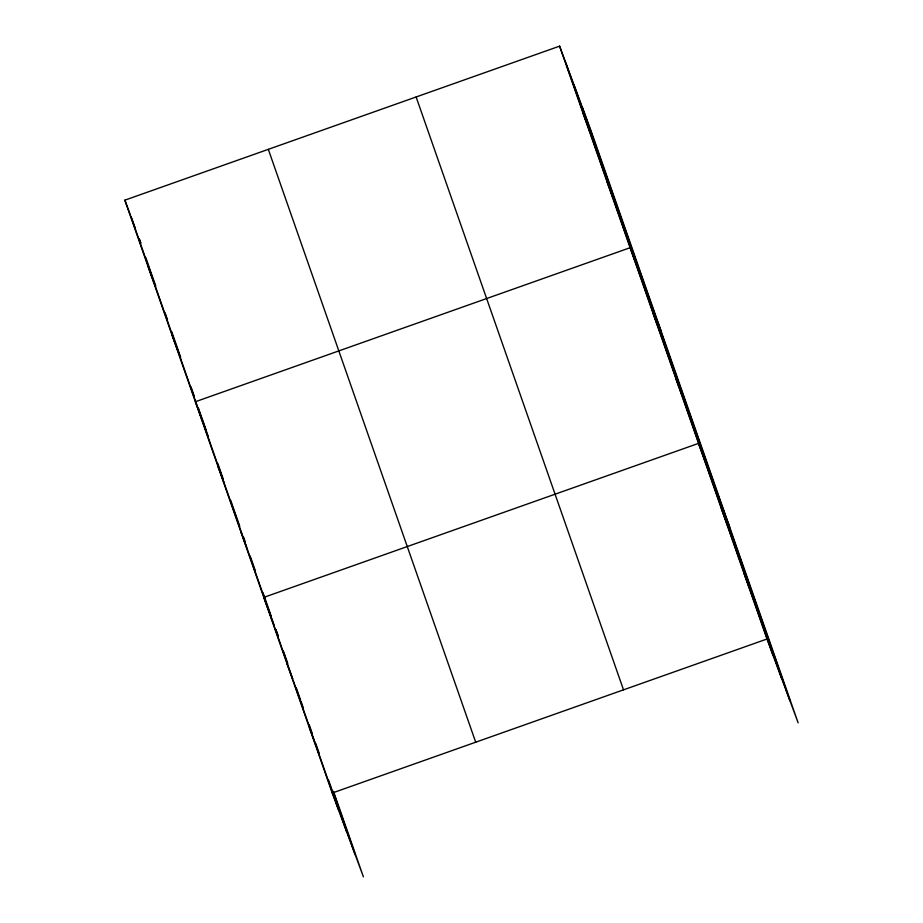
<?xml version="1.0" encoding="UTF-8"?>
<svg xmlns="http://www.w3.org/2000/svg" width="923" height="923" viewBox="0 0 923 923"><rect width="100%" height="100%" fill="white"/><g stroke="black" fill="none" stroke-linecap="round" stroke-linejoin="round"><path stroke-width="1.38" d="M333.468 791.253L363.408 876.85L332.234 793.03L124.859 200.164L559.592 46.15L590.766 129.97L798.141 722.836L766.978 639.016L559.592 46.15M332.234 793.03L766.978 639.016M583.094 113.344L589.301 130.028M606.596 180.539L612.803 197.222M661.272 331.542L630.097 247.722L195.364 401.736L201.572 418.419L155.029 285.38M652.907 312.943L659.114 329.626M675.728 378.153L681.935 394.848M729.712 527.195L698.538 443.375L263.805 597.389L273.889 624.49M721.348 508.585L727.555 525.279M744.157 573.806L750.364 590.489M124.859 200.164L130.581 215.567M135.427 228.581L131.066 216.847L154.568 284.042L148.361 267.347M171.863 334.541L178.07 351.236M202.056 419.723L208.356 436.671M218.174 466.957L224.381 483.64M240.995 532.167L246.718 547.57M275.827 629.705L278.25 636.224L275.873 629.428M286.615 662.599L292.822 679.282L247.191 548.85M309.424 727.82L315.631 744.503M582.517 107.818L789.903 700.684M574.037 84.985L781.423 677.863M565.799 62.833L773.174 655.711M416.123 96.973L623.51 689.839M268.316 149.341L475.703 742.207M333.307 792.199L355.17 854.698M145.88 257.817L155.756 286.038M165.148 312.909L167.501 319.635M171.736 331.726L180.666 357.259M191.003 386.829L194.303 396.232M198.526 408.324L206.521 431.168M217.886 463.669L223.112 478.622M230.727 500.358L232.146 504.431M232.619 505.792L239.749 526.168M243.557 537.048L244.976 541.12M250.202 556.061L255.429 571.014M263.043 592.751L271.12 615.849M283.476 651.165L287.757 663.395M296.306 687.854L300.586 700.084M301.06 701.445L303.436 708.229M309.136 724.532L312.47 734.05M315.793 743.557L319.116 753.064M328.623 780.247L346.679 831.877M202.045 419.78L246.718 547.501M293.295 680.643L338.441 809.713M140.792 243.026L139.304 238.999L140.711 243.037"/></g></svg>
